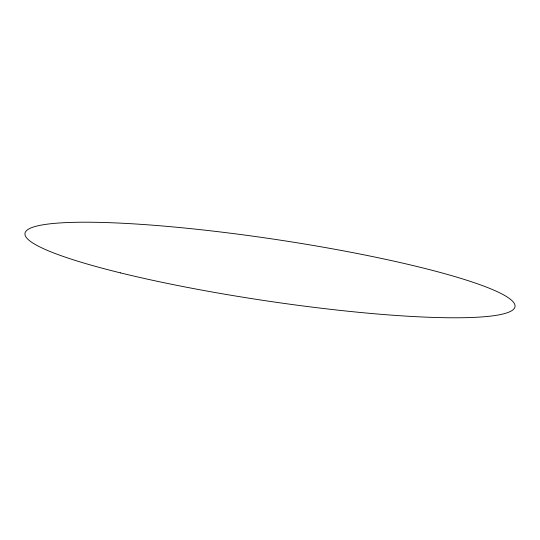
<?xml version="1.0" encoding="UTF-8"?>
<svg xmlns="http://www.w3.org/2000/svg" width="540" height="540" viewBox="0 0 540 540"><rect width="100%" height="100%" fill="white"/><g stroke="black" fill="none" stroke-linecap="round" stroke-linejoin="round"><path stroke-width="0.81" d="M120.562 272.903A247.732 31.05 8.5 0 0 512.912 309.859A247.732 31.05 8.5 0 0 176.526 227.239A247.732 31.05 8.5 0 0 120.562 272.903"/></g></svg>
